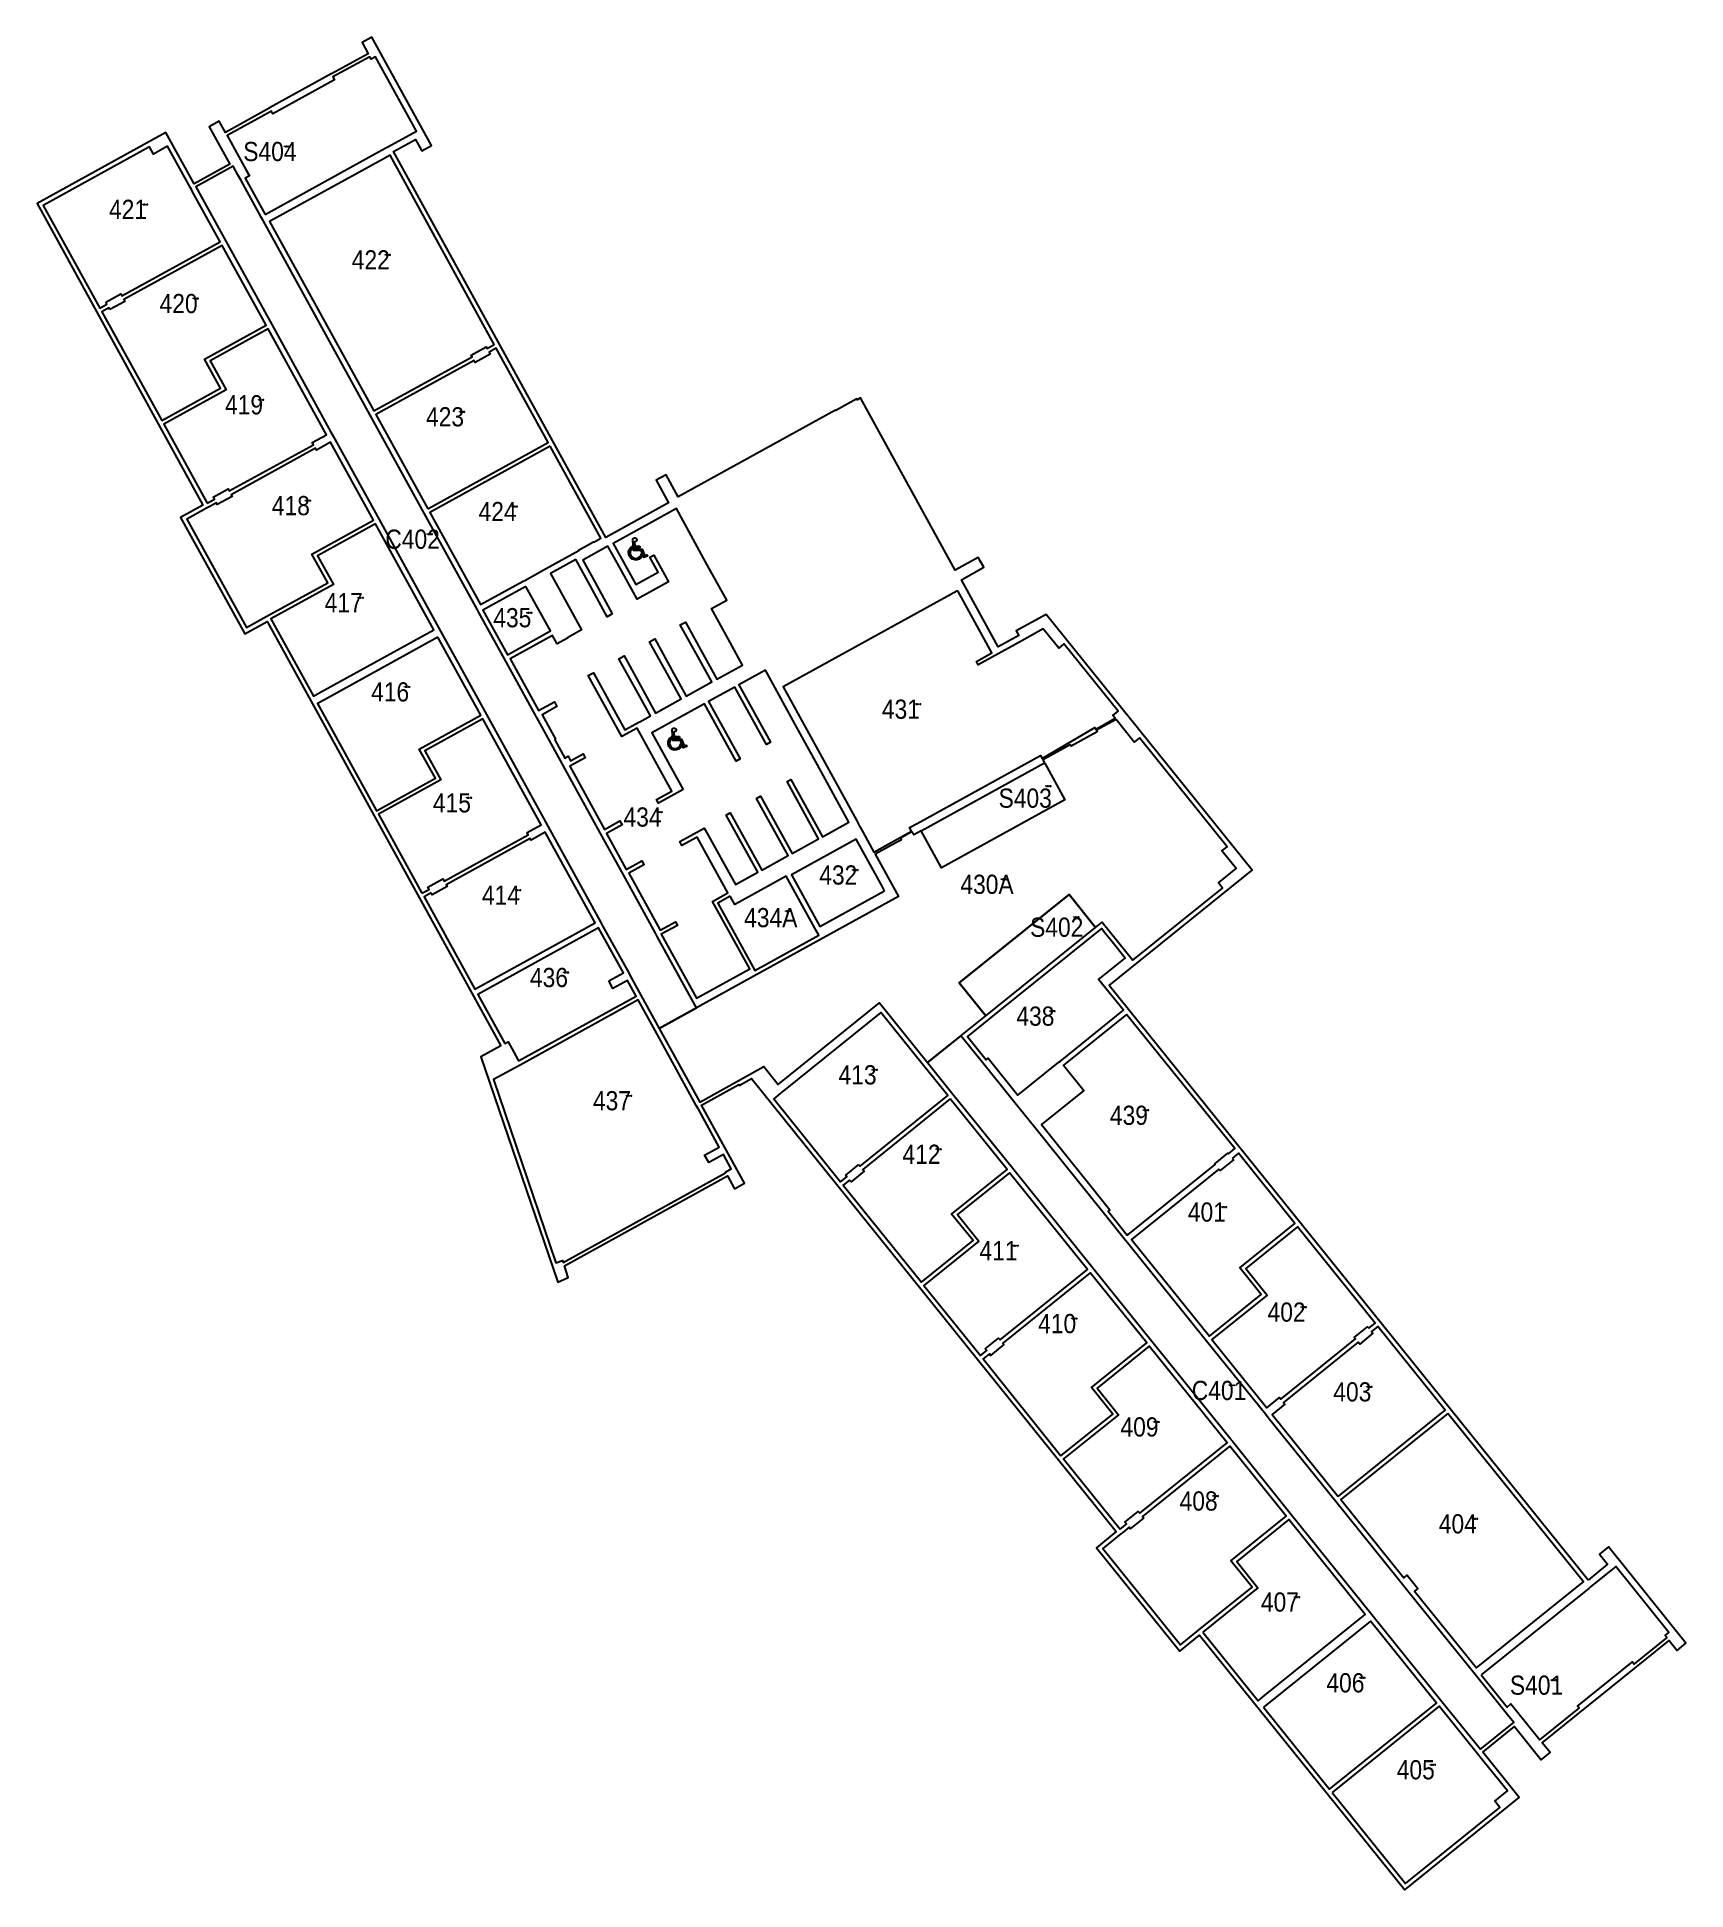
# Model space of a CAD drawing. Header units: inches. Extents: x 69232226 to 69234544, y 27656178 to 27658782.
import ezdxf
from ezdxf.enums import TextEntityAlignment as Align

# ---------------------------------------------------------------- set-up
doc = ezdxf.new("R2010")
doc.units = ezdxf.units.IN
doc.header["$LTSCALE"] = 100
doc.header["$MEASUREMENT"] = 0
doc.layers.get('0').update_dxf_attribs({"linetype": 'CONTINUOUS'})
for name, color, linetype in [('A-IDEN-ICON', 4, 'CONTINUOUS'), ('A-IDEN-SNUM', 4, 'CONTINUOUS'), ('A-IDEN-VNUM', 4, 'CONTINUOUS'), ('AREA-ASSIGN', 7, 'CONTINUOUS'), ('AREA-GROSS', 1, 'CONTINUOUS')]:
    doc.layers.add(name, color=color, linetype=linetype)
doc.layers.get('0').off()
doc.styles.add('CP_ROOMVNUMBER', font='arial.ttf', dxfattribs={"width": 0.85, "height": 0.075})
doc.styles.add('ROOMSNUMBER', font='txt.shx', dxfattribs={"height": 1})

# ---------------------------------------------------------------- blocks, each defined once
blk = doc.blocks.new('CPHC')
for points in [[(10, 11), (10, 10), (6.4, 10), (6.4, 9), (11.5, 9), (13.3, 4.3), (14.8, 4.9), (15.2, 3.9), (12.7, 3), (10.8, 8), (5.5, 8), (5, 15.8, -2.310496), (6.1, 14.1), (6.3, 11)], [(4.7, 9.6, 1.506288), (10.9, 5.7), (11.5, 4.2, -1.382884), (4.6, 10.7)]]:
    blk.add_lwpolyline(points, format="xyb", close=True)

msp = doc.modelspace()

# ---------------------------------------------------------------- linework, layer by layer
at = {"layer": 'AREA-ASSIGN', "flags": 128}
for points in [[(69232546.6, 27658532.9), (69232706.1, 27658620.7), (69232716.7, 27658626.5), (69232719.5, 27658628.1), (69232759.4, 27658650), (69232702, 27658754.3), (69232695.9, 27658751), (69232694.1, 27658754.4), (69232642.1, 27658726.2), (69232644.5, 27658721.9), (69232557.8, 27658674.2), (69232555.6, 27658678.1), (69232493.4, 27658643.9), (69232493.4, 27658643.8), (69232520.2, 27658595), (69232520.2, 27658595), (69232524.6, 27658587), (69232518.6, 27658583.7)], [(69232322.8, 27658409.6), (69232343.8, 27658421.2), (69232345.4, 27658418.3), (69232483.6, 27658494.4), (69232444.4, 27658565.5), (69232443.2, 27658567.7), (69232443.2, 27658567.7), (69232441.8, 27658570.3), (69232409.6, 27658628.7), (69232389.7, 27658617.8), (69232384.2, 27658627.7), (69232234.9, 27658545.5), (69232314.4, 27658401.2), (69232324.4, 27658406.7)], [(69232711.9, 27658610.2), (69232553, 27658522.7), (69232699.5, 27658256.6), (69232837.8, 27658332.8), (69232836.4, 27658335.2), (69232857.4, 27658346.7), (69232858.8, 27658344.3), (69232869, 27658349.9), (69232722.4, 27658616)], [(69232543.8, 27658524.5), (69232540.9, 27658529.7), (69232540.8, 27658529.8), (69232512.9, 27658580.6), (69232512.9, 27658580.6), (69232508.5, 27658588.5), (69232501.9, 27658600.5), (69232449.3, 27658571.6), (69232491.4, 27658495.3), (69232556, 27658378.1), (69232639.3, 27658226.6), (69232642.4, 27658221.1), (69232706.9, 27658103.9), (69232793.2, 27657947.2), (69232857.9, 27657829.7), (69232941.3, 27657678.3), (69232944.3, 27657672.7), (69233019.2, 27657536.8), (69233019.2, 27657536.8), (69233021.3, 27657533), (69233056.1, 27657469.8), (69233061.9, 27657459.2), (69233075.5, 27657434.5), (69233100.8, 27657388.7), (69233153.3, 27657417.6), (69233098.1, 27657517.8), (69233095.4, 27657522.6), (69233095.5, 27657522.7), (69233045.3, 27657613.8), (69233023.1, 27657654.2), (69232968.2, 27657753.9), (69232968.2, 27657753.9), (69232962, 27657765.1), (69232928.8, 27657825.5), (69232928.5, 27657826), (69232926.9, 27657828.8), (69232883.2, 27657908.1), (69232847.3, 27657973.3), (69232845.2, 27657977.1), (69232770.4, 27658113), (69232694.6, 27658250.6)], [(69232328.6, 27658399.1), (69232327.2, 27658401.6), (69232317.2, 27658396.1), (69232401.4, 27658243.1), (69232484.1, 27658288.6), (69232461.6, 27658329.4), (69232548.2, 27658377.1), (69232486.4, 27658489.3), (69232348.2, 27658413.2), (69232349.6, 27658410.7)], [(69232465.4, 27658127), (69232475.4, 27658132.5), (69232473.8, 27658135.5), (69232494.8, 27658147), (69232496.4, 27658144.1), (69232614.7, 27658209.2), (69232613.1, 27658212.2), (69232633, 27658223.1), (69232551, 27658372), (69232469.6, 27658327.1), (69232492.1, 27658286.3), (69232404.3, 27658238)], [(69232775.3, 27658119.1), (69232944.7, 27658212.4), (69232871.8, 27658344.8), (69232861.6, 27658339.2), (69232863.2, 27658336.2), (69232842.2, 27658324.7), (69232840.6, 27658327.6), (69232702.4, 27658251.5)], [(69232468.3, 27658121.9), (69232468.2, 27658121.8), (69232465.4, 27658120.3), (69232436.7, 27658104.5), (69232520.6, 27657952.1), (69232549.3, 27657967.9), (69232634.8, 27658014.9), (69232612.5, 27658055.3), (69232699.1, 27658103), (69232638.8, 27658212.6), (69232618.8, 27658201.7), (69232617.5, 27658204.1), (69232499.2, 27658138.9), (69232500.6, 27658136.5), (69232479.5, 27658125), (69232478.2, 27658127.4)], [(69232947.6, 27658207.2), (69232778.1, 27658113.9), (69232849.5, 27657984.3), (69232909.4, 27658017.2), (69232909.4, 27658017.3), (69232911.7, 27658018.5), (69232940.9, 27658034.6), (69232987.7, 27658060.4), (69232987.4, 27658061), (69233008.4, 27658072.6), (69233008.8, 27658072), (69233018.9, 27658077.6)], [(69233134.3, 27657724.4), (69233099.8, 27657705.4), (69233097, 27657710.4), (69233118.5, 27657722.3), (69233072.1, 27657806.6), (69233069.9, 27657810.7), (69233048.3, 27657798.8), (69233001.1, 27657884.6), (69233008.3, 27657888.6), (69233035.1, 27657839.8), (69233052.5, 27657808.3), (69233072.3, 27657819.2), (69233073.4, 27657819.8), (69233088.4, 27657828.1), (69233071.1, 27657859.6), (69233044.2, 27657908.3), (69233051.4, 27657912.3), (69233078.3, 27657863.6), (69233095.6, 27657832), (69233131.6, 27657851.8), (69233114.2, 27657883.4), (69233087.4, 27657932.1), (69233094.6, 27657936.1), (69233121.4, 27657887.3), (69233138.8, 27657855.8), (69233174.7, 27657875.6), (69233157.3, 27657907.1), (69233130.5, 27657955.8), (69233137.7, 27657959.8), (69233164.6, 27657911.1), (69233181.9, 27657879.6), (69233217.8, 27657899.3), (69233200.5, 27657930.9), (69233174.2, 27657978.7), (69233195.8, 27657990.6), (69233166.4, 27658043.8), (69233166.4, 27658043.8), (69233124.9, 27658119.3), (69233068.4, 27658088.2), (69233036, 27658070.4), (69233067.8, 27658012.6), (69233099.4, 27658029.9), (69233087.8, 27658051), (69233093.3, 27658054), (69233114.1, 27658016.2), (69233069.8, 27657991.9), (69233046.2, 27658034.9), (69233046.2, 27658034.9), (69233028.8, 27658066.4), (69232993.3, 27658046.9), (69233010.7, 27658015.3), (69233034.9, 27657971.4), (69233027.6, 27657967.4), (69233000.8, 27658016.2), (69233000.8, 27658016.2), (69232983.4, 27658047.7), (69232947.9, 27658028.2), (69232965.3, 27657996.7), (69232965.3, 27657996.7), (69232991.7, 27657948.8), (69232971.7, 27657937.8), (69232972, 27657937.4), (69232957.3, 27657929.3), (69232950.8, 27657941), (69232891.2, 27657908.2), (69232931.2, 27657835.4), (69232953.5, 27657847.7), (69232957.1, 27657841.2), (69232936.1, 27657829.6), (69232955.2, 27657795), (69232953.9, 27657794.3), (69232968.1, 27657768.4), (69232973, 27657771.1), (69232976.3, 27657765), (69232993.8, 27657774.6), (69232996.8, 27657769.1), (69232975.1, 27657757.2), (69233024, 27657668.4), (69233045.6, 27657680.3), (69233048.7, 27657674.8), (69233026.7, 27657662.7), (69233054.5, 27657612.2), (69233076.3, 27657624.2), (69233079.1, 27657619.2), (69233079.3, 27657619.3), (69233079.3, 27657618.8), (69233057.9, 27657607), (69233102.1, 27657526.6), (69233123.8, 27657538.5), (69233126.6, 27657533.5), (69233126.5, 27657533.5), (69233103.8, 27657521), (69233153.2, 27657431.2), (69233228, 27657472.4), (69233175.8, 27657567.2), (69233197.4, 27657579.1), (69233154.2, 27657657.6), (69233132.6, 27657645.7), (69233129.6, 27657651.2), (69233164.1, 27657670.2), (69233165.4, 27657667.9), (69233207.9, 27657590.7), (69233239.4, 27657608.1), (69233195.1, 27657688.5), (69233200.6, 27657691.5), (69233244.9, 27657611.1), (69233282.1, 27657631.6), (69233237.8, 27657712), (69233243.3, 27657715), (69233287.6, 27657634.6), (69233324.8, 27657655.1), (69233280.5, 27657735.5), (69233286, 27657738.5), (69233330.3, 27657658.1), (69233367.5, 27657678.6), (69233323.3, 27657759), (69233323.3, 27657759), (69233294.4, 27657811.4), (69233294.4, 27657811.4), (69233250.1, 27657892), (69233212.8, 27657871.5), (69233257.2, 27657790.9), (69233251.7, 27657787.9), (69233207.3, 27657868.5), (69233170.1, 27657848), (69233214.5, 27657767.4), (69233209, 27657764.3), (69233164.6, 27657844.9), (69233090.4, 27657804.1), (69233133, 27657726.7)], [(69232624.5, 27657861.1), (69232784, 27657949), (69232702, 27658097.8), (69232620.5, 27658053), (69232642.8, 27658012.6), (69232555, 27657964.3), (69232614.7, 27657855.8), (69232624.5, 27657861.1)], [(69232913.5, 27658009.8), (69232853, 27657976.5), (69232887.3, 27657914), (69232947.9, 27657947.4)], [(69233520.6, 27658003.9), (69233519.5, 27658003.3), (69233274.9, 27657868.6), (69233378.1, 27657681.2), (69233383.1, 27657672.1), (69233383.1, 27657672.1), (69233383.3, 27657671.7), (69233383.3, 27657671.7), (69233387.4, 27657664.2), (69233402.6, 27657636.6), (69233455.7, 27657665.8), (69233452.8, 27657671.1), (69233463.3, 27657676.9), (69233463.3, 27657676.9), (69233636.8, 27657772.4), (69233639.2, 27657768), (69233713.2, 27657811.6), (69233714.5, 27657809.4), (69233742, 27657824.6), (69233738.7, 27657828.6), (69233745.9, 27657834.4), (69233669.7, 27657929.1), (69233662.5, 27657923.3), (69233642, 27657948.6), (69233640.8, 27657950.2), (69233610.5, 27657933.6), (69233549.3, 27657899.9), (69233546.7, 27657904.5), (69233568.6, 27657916.5)], [(69232789.8, 27657938.4), (69232630.3, 27657850.6), (69232630.3, 27657850.6), (69232620.5, 27657845.3), (69232703.4, 27657694.7), (69232786.1, 27657740.2), (69232763.5, 27657781.1), (69232850.1, 27657828.8)], [(69232767.3, 27657578.6), (69232777.3, 27657584.1), (69232775.7, 27657587.1), (69232796.7, 27657598.7), (69232798.4, 27657595.7), (69232916.6, 27657660.8), (69232915, 27657663.8), (69232934.9, 27657674.8), (69232853, 27657823.7), (69232771.5, 27657778.8), (69232794, 27657737.9), (69232706.3, 27657689.6)], [(69233478, 27657340.9), (69233560, 27657406.4), (69233522.7, 27657452.6), (69233677, 27657576.8), (69233714.2, 27657530.6), (69233723.5, 27657538.1), (69233766.7, 27657484.4), (69233892.9, 27657586), (69233887.1, 27657593.3), (69233912, 27657613.3), (69233892, 27657638.2), (69233899.2, 27657644), (69233776, 27657797), (69233768.8, 27657791.2), (69233743.2, 27657823), (69233715.4, 27657807.7), (69233716.6, 27657805.5), (69233679.8, 27657785.2), (69233678.6, 27657787.4), (69233640, 27657766.2), (69233642.4, 27657761.8), (69233643.3, 27657760.6), (69233671.2, 27657709.8), (69233497.8, 27657614.3), (69233469.1, 27657666.4), (69233458.6, 27657660.6), (69233456.2, 27657665), (69233439.9, 27657656), (69233441.1, 27657653.8), (69233438.5, 27657652.4), (69233404.3, 27657633.6), (69233437.2, 27657573.9), (69233220.4, 27657454.5), (69233100.8, 27657388.7), (69233157.8, 27657285), (69233247.8, 27657334.9), (69233267.9, 27657310), (69233410.4, 27657424.8)], [(69232780.2, 27657579), (69232770.2, 27657573.5), (69232841.6, 27657443.8), (69233010.8, 27657537), (69232940.7, 27657664.3), (69232920.8, 27657653.3), (69232919.5, 27657655.7), (69232801.2, 27657590.6), (69232802.5, 27657588.2), (69232781.5, 27657576.6)], [(69233417.8, 27657582.1), (69233414.2, 27657588.7), (69233377.8, 27657654.8), (69233286.7, 27657604.6), (69233326.7, 27657531.9)], [(69233200.6, 27657574.3), (69233183.2, 27657564.7), (69233235.3, 27657470.1), (69233325.2, 27657519.7), (69233322.1, 27657525.3), (69233279.5, 27657602.6), (69233217.5, 27657568.5), (69233217.4, 27657568.4), (69233217.4, 27657568.4), (69233207, 27657562.7)], [(69233029.8, 27657455.3), (69233050.4, 27657466.6), (69233015.5, 27657530), (69232845.7, 27657436.4), (69232883.7, 27657367.4), (69232888.3, 27657369.9), (69232896.4, 27657355.1), (69232903.1, 27657343), (69233068.4, 27657434), (69233056.2, 27657456.1), (69233035.6, 27657444.8)], [(69233579.4, 27657413.7), (69233534.1, 27657377.2), (69233560.4, 27657344.6), (69233563.1, 27657346.8), (69233605.1, 27657294.6), (69233662.8, 27657341.1), (69233664.9, 27657342.7), (69233664.9, 27657342.8), (69233753.5, 27657414.1), (69233718.5, 27657457.5), (69233755.9, 27657487.6), (69233735.6, 27657512.7), (69233728.7, 27657521.3), (69233722.5, 27657528.9)], [(69233095.1, 27657385.6), (69233071.3, 27657428.7), (69232905.1, 27657337.1), (69232892.1, 27657330), (69232867.9, 27657316.6), (69232955.7, 27657059.3), (69232964.7, 27657062.3), (69232965.6, 27657059.7), (69233194.2, 27657185.6), (69233193.8, 27657186.5), (69233202.1, 27657191.1), (69233191, 27657211.2), (69233170.5, 27657199.9), (69233164.7, 27657210.4), (69233185.3, 27657221.7), (69233155.9, 27657274.9), (69233152.9, 27657280.4), (69233153, 27657280.4), (69233116.8, 27657346.1)], [(69233381.7, 27657197.2), (69233383.4, 27657195.1), (69233506.4, 27657294.1), (69233472.3, 27657336.3), (69233412.3, 27657410.9), (69233275.4, 27657300.7), (69233271.1, 27657297.2), (69233261.8, 27657289.7), (69233355.8, 27657172.9), (69233364.7, 27657180), (69233363, 27657182.2)], [(69233758, 27657408.4), (69233669.4, 27657337.1), (69233698, 27657301.5), (69233638.3, 27657253.4), (69233734.6, 27657133.8), (69233731.9, 27657131.6), (69233758.8, 27657098.1), (69233759.5, 27657098.6), (69233882.3, 27657197.5), (69233881.8, 27657198.1), (69233900.5, 27657213.1), (69233901, 27657212.5), (69233910, 27657219.7)], [(69234287.9, 27656430.6), (69234247.8, 27656480.4), (69234157.2, 27656593), (69234142.1, 27656611.7), (69234051.7, 27656724), (69233957.1, 27656841.4), (69233953.2, 27656846.4), (69233870.5, 27656949), (69233759.2, 27657087.3), (69233757.1, 27657089.9), (69233756.4, 27657090.7), (69233726.8, 27657127.5), (69233628.8, 27657249.2), (69233599, 27657286.3), (69233555.3, 27657340.5), (69233524.9, 27657378.3), (69233478, 27657340.9), (69233513.8, 27657296.3), (69233597.3, 27657192.6), (69233710.5, 27657052), (69233793.6, 27656948.8), (69233903.1, 27656812.9), (69233903.3, 27656812.7), (69233903.3, 27656812.7), (69233906.9, 27656808.2), (69233989.9, 27656705), (69234102.9, 27656564.7), (69234201.3, 27656442.5), (69234255.5, 27656375.2), (69234257.4, 27656376.8), (69234300.3, 27656411.3), (69234302.2, 27656412.8), (69234293.7, 27656423.5)], [(69233510, 27657289.5), (69233387.1, 27657190.5), (69233389.2, 27657187.9), (69233370.5, 27657172.8), (69233368.4, 27657175.5), (69233359.5, 27657168.3), (69233469.4, 27657031.8), (69233542.1, 27657090.3), (69233512, 27657127.7), (69233589.8, 27657190.4)], [(69233906.3, 27657205.9), (69233908.1, 27657203.8), (69233889.4, 27657188.7), (69233887.6, 27657190.9), (69233764.8, 27657091.9), (69233874.3, 27656955.9), (69233947.2, 27657014.6), (69233917.1, 27657052), (69233994.7, 27657114.5), (69233915.3, 27657213.1)], [(69233559.3, 27656938.4), (69233578, 27656953.4), (69233580.1, 27656950.8), (69233703, 27657049.8), (69233593.5, 27657185.8), (69233520.3, 27657126.8), (69233550.4, 27657089.5), (69233473.1, 27657027.2), (69233552.5, 27656928.6), (69233561.4, 27656935.8)], [(69234098.5, 27656967.2), (69234107.5, 27656974.4), (69233998.4, 27657109.9), (69233925.4, 27657051.1), (69233955.5, 27657013.7), (69233878, 27656951.3), (69233955.3, 27656855.3), (69233973, 27656869.6), (69233974.7, 27656867.5), (69234079.9, 27656952.1), (69234078.1, 27656954.3), (69234096.8, 27656969.3)], [(69233665.7, 27656788), (69233738.5, 27656846.5), (69233708.4, 27656883.9), (69233786.2, 27656946.5), (69233706.7, 27657045.2), (69233583.8, 27656946.2), (69233585.5, 27656944.1), (69233566.8, 27656929), (69233565.1, 27656931.2), (69233556.2, 27656924)], [(69234055.5, 27656730.8), (69234206, 27656852), (69234111.2, 27656969.8), (69234102.2, 27656962.6), (69234104.3, 27656960), (69234085.7, 27656944.9), (69234083.5, 27656947.5), (69233978.4, 27656862.9), (69233980.5, 27656860.3), (69233962.8, 27656846)], [(69233748.9, 27656684.7), (69233757.8, 27656691.9), (69233755.6, 27656694.6), (69233774.3, 27656709.6), (69233776.5, 27656707), (69233899.4, 27656805.9), (69233789.8, 27656942), (69233716.6, 27656883), (69233746.7, 27656845.6), (69233669.4, 27656783.4)], [(69234209.7, 27656847.4), (69234059.2, 27656726.2), (69234147.8, 27656616.2), (69234152.3, 27656619.8), (69234167.3, 27656601.1), (69234162.8, 27656597.5), (69234249.7, 27656489.6), (69234391.5, 27656603.8), (69234400.2, 27656610.8)], [(69233752.6, 27656680.2), (69233749.9, 27656678.1), (69233724.5, 27656657.6), (69233833.6, 27656522.1), (69233859.1, 27656542.6), (69233934.3, 27656603.2), (69233904.6, 27656640.1), (69233982.4, 27656702.8), (69233903.1, 27656801.4), (69233901.2, 27656799.9), (69233780.1, 27656702.4), (69233781.8, 27656700.3), (69233763.1, 27656685.2), (69233761.4, 27656687.3)], [(69233865.3, 27656540.1), (69233943, 27656443.6), (69233951.8, 27656450.7), (69234093.5, 27656564.8), (69233986.1, 27656698.2), (69233912.9, 27656639.2), (69233942.6, 27656602.3)], [(69234256.6, 27656479.8), (69234293, 27656434.7), (69234298.3, 27656439), (69234304.1, 27656431.8), (69234339.1, 27656388.5), (69234394.4, 27656433), (69234391.9, 27656436), (69234469, 27656498.1), (69234471.5, 27656495), (69234517.5, 27656532.1), (69234515.1, 27656535.1), (69234520.4, 27656539.4), (69234445.8, 27656632.1), (69234410.3, 27656603.5), (69234407.7, 27656601.5), (69234407.7, 27656601.4), (69234399, 27656594.4)], [(69233950.5, 27656434.3), (69234043.3, 27656319.1), (69234193.8, 27656440.3), (69234101, 27656555.5), (69233959.3, 27656441.3)], [(69234046.9, 27656314.5), (69234149.9, 27656186.7), (69234282.6, 27656293.6), (69234275.5, 27656302.4), (69234293.3, 27656316.7), (69234254.8, 27656364.5), (69234253.2, 27656366.5), (69234251.4, 27656368.7), (69234197.5, 27656435.7)]]:
    msp.add_lwpolyline(points, close=True, dxfattribs=at)
at = {"layer": 'AREA-ASSIGN'}
for points in [[(69233642.4, 27657761.8), (69233643.3, 27657760.6), (69233671.2, 27657709.8), (69233497.8, 27657614.3), (69233469.1, 27657666.4), (69233642.4, 27657761.8)], [(69233714.2, 27657530.6), (69233677, 27657576.8), (69233522.7, 27657452.6), (69233560, 27657406.4), (69233714.2, 27657530.6)]]:
    msp.add_lwpolyline(points, close=True, dxfattribs=at)
at = {"layer": 'AREA-GROSS'}
msp.add_lwpolyline([(69234406.7, 27656613.2), (69233733.6, 27657449.1), (69233934.5, 27657610.9), (69233644.8, 27657970.7), (69233602.8, 27657947.6), (69233606.4, 27657941), (69233577.5, 27657925.1), (69233525.6, 27658019.4), (69233557.1, 27658036.8), (69233549.4, 27658050.8), (69233516.9, 27658032.9), (69233383.6, 27658274.9), (69233379.2, 27658272.4), (69233378.6, 27658273.5), (69233349.1, 27658257.2), (69233348.7, 27658257.9), (69233127.6, 27658136.1), (69233110.7, 27658166.9), (69233096.7, 27658159.1), (69233114, 27658127.6), (69233025.6, 27658078.9), (69232727.1, 27658621.1), (69232758, 27658638.2), (69232766.9, 27658622.1), (69232780.9, 27658629.8), (69232697, 27658782.2), (69232683, 27658774.5), (69232691.6, 27658758.7), (69232639.9, 27658730.3), (69232639.8, 27658730.5), (69232553.1, 27658682.7), (69232553.2, 27658682.5), (69232490.9, 27658648.2), (69232482.3, 27658664), (69232468.3, 27658656.2), (69232497.2, 27658603.7), (69232446.9, 27658576), (69232407.3, 27658647.9), (69232226.1, 27658548.1), (69232459.4, 27658124.4), (69232427.9, 27658107), (69232518.1, 27657943.2), (69232549.6, 27657960.6), (69232878, 27657364.3), (69232850, 27657348.9), (69232958.2, 27657031.7), (69232972.8, 27657038.5), (69232967.6, 27657055.1), (69233196.7, 27657181.3), (69233206.5, 27657163.3), (69233220.6, 27657171), (69233160.2, 27657280.7), (69233212.9, 27657309.6), (69233213.4, 27657308.6), (69233230.6, 27657318.1), (69233743.4, 27656681.2), (69233715.4, 27656658.6), (69233832.6, 27656513), (69233860.6, 27656535.5), (69234148.9, 27656177.5), (69234310.1, 27656307.4), (69234258.6, 27656371.3), (69234303.3, 27656407.3), (69234341, 27656360.5), (69234353.4, 27656370.6), (69234342.2, 27656384.5), (69234520.7, 27656528.2), (69234531.9, 27656514.3), (69234544.4, 27656524.3), (69234435.3, 27656659.8), (69234422.8, 27656649.7), (69234434.3, 27656635.4)], close=True, dxfattribs=at)

# ---------------------------------------------------------------- block references
at = {"layer": 'A-IDEN-ICON', "lineweight": -3, "xscale": 2, "yscale": 2, "zscale": 2}
for p in [(69233053.8, 27658044.5), (69233109.2, 27657777.2)]:
    msp.add_blockref('CPHC', p, dxfattribs=at)

# ---------------------------------------------------------------- texts
at = {"layer": 'A-IDEN-SNUM', "linetype": 'ByBlock', "style": 'ROOMSNUMBER'}
for s, p in [('172GS40400', (69232573, 27658627.8)), ('172G042100', (69232373.5, 27658546.5)), ('172G042200', (69232714.7, 27658475.5)), ('172G042000', (69232444.6, 27658414.2)), ('172G041900', (69232536.6, 27658271.8)), ('172G042300', (69232819.2, 27658255)), ('172G041800', (69232602.4, 27658130)), ('172G042400', (69232893.1, 27658121.8)), ('172GC40200', (69232773.6, 27658082.8)), ('172G041700', (69232676.6, 27657993.6)), ('172G043500', (69232913.7, 27657972.5)), ('172G041600', (69232742, 27657868.2)), ('172G043100', (69233460, 27657843.9)), ('172GS40300', (69233643.3, 27657728.7)), ('172G041500', (69232828.9, 27657712.2)), ('172G043400', (69233096.8, 27657692.3)), ('172G043200', (69233372.1, 27657610.8)), ('172G0430A0', (69233581.2, 27657597.7)), ('172G041400', (69232897.8, 27657582.5)), ('172G0434A0', (69233277.5, 27657553)), ('172GS40200', (69233682.8, 27657544.4)), ('172G043600', (69232965.2, 27657466.7)), ('172G043800', (69233649.1, 27657412.5)), ('172G041300', (69233399.2, 27657329.9)), ('172G043700', (69233053.8, 27657293.5)), ('172G043900', (69233780.7, 27657273)), ('172G041200', (69233489.1, 27657218.2)), ('172G040100', (69233890.3, 27657137)), ('172G041100', (69233597.3, 27657082.7)), ('172G040200', (69234002.4, 27656996.4)), ('172G041000', (69233679.8, 27656980.2)), ('172GC40100', (69233901.5, 27656886.4)), ('172G040300', (69234094.8, 27656884.2)), ('172G040900', (69233795.5, 27656834.9)), ('172G040800', (69233878.7, 27656730.8)), ('172G040400', (69234243.1, 27656698.7)), ('172G040700', (69233993, 27656588.8)), ('172G040600', (69234085.1, 27656475.3)), ('172GS40100', (69234353.7, 27656471.9)), ('172G040500', (69234184, 27656353))]:
    msp.add_text(s, height=1, dxfattribs=at).set_placement(p)
at = {"layer": 'A-IDEN-VNUM', "linetype": 'ByBlock', "style": 'CP_ROOMVNUMBER', "width": 0.85}
for s, p in [('S404', (69232553.5, 27658621.3)), ('421', (69232354, 27658540)), ('422', (69232695.3, 27658469)), ('420', (69232425.1, 27658407.6)), ('419', (69232517.1, 27658265.3)), ('423', (69232799.7, 27658248.4)), ('418', (69232582.9, 27658123.5)), ('424', (69232873.6, 27658115.2)), ('C402', (69232754.1, 27658076.3)), ('417', (69232657.2, 27657987.1)), ('435', (69232894.3, 27657966)), ('416', (69232722.5, 27657861.7)), ('431', (69233440.6, 27657837.4)), ('415', (69232809.4, 27657705.7)), ('S403', (69233615.4, 27657712.3)), ('434', (69233077.4, 27657685.8)), ('432', (69233352.6, 27657604.3)), ('414', (69232878.3, 27657576)), ('430A', (69233561.7, 27657591.2)), ('434A', (69233257.7, 27657544.4)), ('S402', (69233659.7, 27657530.9)), ('436', (69232945.8, 27657460.2)), ('438', (69233629.7, 27657405.9)), ('413', (69233379.7, 27657323.4)), ('437', (69233034.4, 27657287)), ('439', (69233761.2, 27657266.5)), ('412', (69233469.6, 27657211.7)), ('401', (69233870.8, 27657130.5)), ('411', (69233577.8, 27657076.2)), ('402', (69233982.9, 27656989.9)), ('410', (69233660.3, 27656973.7)), ('C401', (69233887.9, 27656879.7)), ('403', (69234075.3, 27656877.7)), ('409', (69233776.1, 27656828.4)), ('408', (69233859.2, 27656724.3)), ('404', (69234223.6, 27656692.2)), ('407', (69233973.5, 27656582.3)), ('406', (69234065.6, 27656468.7)), ('S401', (69234334.3, 27656465.4)), ('405', (69234164.5, 27656346.5))]:
    msp.add_text(s, height=27, dxfattribs=at).set_placement(p, align=Align.MIDDLE_CENTER)

doc.saveas('drawing.dxf')
